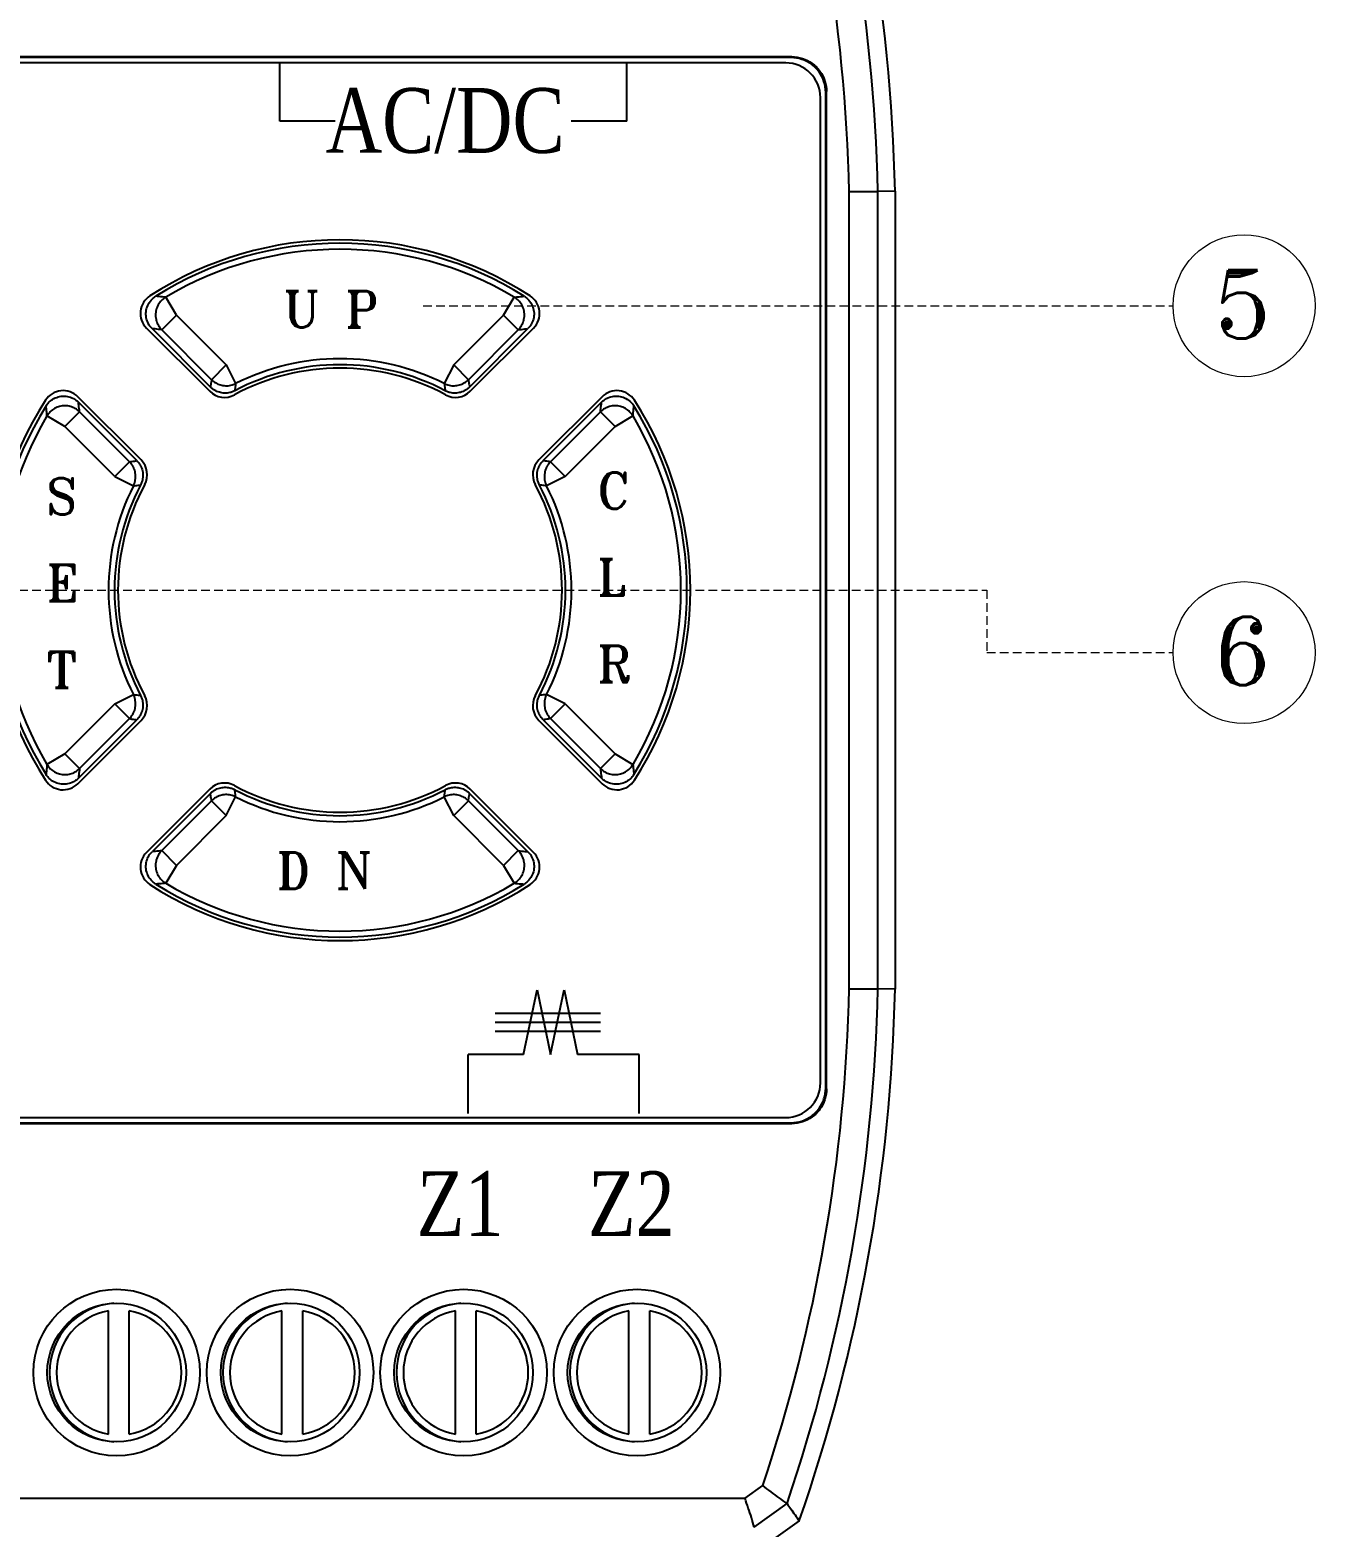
# Model space of a CAD drawing. Header units: millimetres. Extents: x 25 to 865, y 25 to 606.
# Drawn here: x 117.17 to 154.21, y 215.82 to 258.97 of the extents above; entities that cross this region are included whole.
import ezdxf
from ezdxf.enums import TextEntityAlignment as Align

# ---------------------------------------------------------------- set-up
doc = ezdxf.new("R2010")
doc.units = ezdxf.units.MM
doc.linetypes.add('DASHED2', pattern=[0.375, 0.25, -0.125])
doc.layers.add('02___PRT_ALL_AXES', color=7, linetype='Continuous')
doc.layers.add('40', color=4, linetype='Continuous')
doc.styles.add('SS', font='batang.ttc', dxfattribs={"width": 0.8})
doc.styles.add('STYLE2', font='romant.shx')

msp = doc.modelspace()

# ---------------------------------------------------------------- linework, layer by layer
at = {"color": 7, "linetype": 'Continuous'}
for p, q in [((139.129, 258.196), (65.08, 258.196)), ((139.105, 258.172), (65.105, 258.172)), ((139.129, 258.196), (139.105, 258.172)), ((138.955, 258.022), (65.255, 258.022)), ((124.369, 256.345), (124.369, 258.043)), ((134.369, 256.345), (134.369, 258.043)), ((140.129, 257.196), (140.105, 257.172)), ((140.129, 228.447), (140.129, 257.196)), ((139.955, 228.622), (139.955, 257.022)), ((140.105, 228.472), (140.105, 257.172)), ((140.781, 254.316), (141.609, 254.316)), ((140.781, 231.343), (140.781, 254.301)), ((142.105, 254.322), (141.609, 254.316)), ((141.609, 231.327), (141.609, 254.316)), ((142.105, 254.322), (142.105, 231.322)), ((121.389, 250.752), (121.082, 251.268)), ((130.821, 250.752), (131.127, 251.268)), ((121.389, 250.752), (120.965, 250.328)), ((121.389, 250.752), (122.827, 249.314)), ((129.383, 249.314), (130.821, 250.752)), ((130.821, 250.752), (131.245, 250.328)), ((120.528, 250.379), (122.351, 248.555)), ((120.686, 250.361), (122.37, 248.678)), ((120.965, 250.328), (122.403, 248.89)), ((129.807, 248.89), (131.245, 250.328)), ((129.84, 248.678), (131.523, 250.361)), ((129.858, 248.555), (131.682, 250.379)), ((122.827, 249.314), (122.403, 248.89)), ((122.827, 249.314), (123.097, 248.779)), ((129.383, 249.314), (129.112, 248.779)), ((129.383, 249.314), (129.807, 248.89)), ((120.371, 246.575), (118.548, 248.399)), ((120.248, 246.557), (118.565, 248.24)), ((133.662, 248.399), (131.838, 246.575)), ((133.644, 248.24), (131.961, 246.557)), ((118.174, 247.538), (117.659, 247.844)), ((118.174, 247.538), (118.598, 247.962)), ((120.036, 246.524), (118.598, 247.962)), ((133.611, 247.962), (132.173, 246.524)), ((134.035, 247.538), (133.611, 247.962)), ((134.035, 247.538), (134.551, 247.844)), ((119.612, 246.1), (118.174, 247.538)), ((134.035, 247.538), (132.597, 246.1)), ((119.612, 246.1), (120.036, 246.524)), ((132.597, 246.1), (132.173, 246.524)), ((119.612, 246.1), (120.148, 245.829)), ((132.597, 246.1), (132.062, 245.829)), ((118.174, 238.106), (119.612, 239.544)), ((119.612, 239.544), (120.148, 239.814)), ((119.612, 239.544), (120.036, 239.12)), ((132.597, 239.544), (132.062, 239.814)), ((132.597, 239.544), (132.173, 239.12)), ((132.597, 239.544), (134.035, 238.106)), ((118.565, 237.403), (120.248, 239.087)), ((118.598, 237.682), (120.036, 239.12)), ((131.961, 239.087), (133.644, 237.403)), ((132.173, 239.12), (133.611, 237.682)), ((118.548, 237.245), (120.371, 239.068)), ((131.838, 239.068), (133.662, 237.245)), ((118.174, 238.106), (117.659, 237.799)), ((118.174, 238.106), (118.598, 237.682)), ((134.035, 238.106), (133.611, 237.682)), ((134.035, 238.106), (134.551, 237.799)), ((122.351, 237.088), (120.528, 235.265)), ((122.37, 236.965), (120.686, 235.282)), ((131.523, 235.282), (129.84, 236.965)), ((131.682, 235.265), (129.858, 237.088)), ((122.403, 236.753), (120.965, 235.315)), ((122.827, 236.329), (122.403, 236.753)), ((122.827, 236.329), (123.097, 236.865)), ((129.383, 236.329), (129.112, 236.865)), ((129.383, 236.329), (129.807, 236.753)), ((131.245, 235.315), (129.807, 236.753)), ((122.827, 236.329), (121.389, 234.891)), ((130.821, 234.891), (129.383, 236.329)), ((121.389, 234.891), (120.965, 235.315)), ((130.821, 234.891), (131.245, 235.315)), ((121.389, 234.891), (121.082, 234.376)), ((130.821, 234.891), (131.127, 234.376)), ((140.781, 231.327), (141.609, 231.327)), ((142.105, 231.322), (141.609, 231.327)), ((129.797, 227.738), (129.797, 229.437)), ((134.732, 227.738), (134.732, 229.437)), ((140.129, 228.447), (140.105, 228.472)), ((65.08, 227.447), (139.129, 227.447)), ((65.105, 227.472), (139.105, 227.472)), ((65.255, 227.622), (138.955, 227.622)), ((139.129, 227.447), (139.105, 227.472)), ((119.432, 218.497), (119.432, 222.047)), ((120.032, 218.497), (120.032, 222.047)), ((124.432, 218.497), (124.432, 222.047)), ((125.032, 218.497), (125.032, 222.047)), ((129.432, 218.497), (129.432, 222.047)), ((130.032, 218.497), (130.032, 222.047)), ((134.432, 218.497), (134.432, 222.047)), ((135.032, 218.497), (135.032, 222.047)), ((66.43, 216.646), (137.78, 216.646)), ((137.78, 216.646), (138.293, 217.013)), ((138.045, 215.818), (138.992, 216.496)), ((139.344, 215.993), (138.4, 215.322))]:
    msp.add_line(p, q, dxfattribs=at)
for p, q in [((125.968, 256.345), (124.369, 256.345)), ((134.369, 256.345), (132.771, 256.345)), ((131.396, 229.437), (131.786, 231.305)), ((131.786, 231.305), (132.176, 229.437)), ((132.176, 229.437), (132.566, 231.305)), ((132.566, 231.305), (132.956, 229.437)), ((130.58, 230.629), (133.613, 230.629)), ((130.58, 230.371), (133.613, 230.371)), ((130.58, 230.112), (133.613, 230.112)), ((131.396, 229.437), (129.797, 229.437)), ((134.732, 229.437), (132.956, 229.437))]:
    msp.add_line(p, q)
at = {"color": 1, "linetype": 'DASHED2', "lineweight": 5}
for p, q in [((128.505, 251.022), (144.75, 251.022)), ((144.75, 251.022), (150.121, 251.022)), ((105.605, 242.822), (144.75, 242.822)), ((144.75, 241.022), (150.121, 241.022))]:
    msp.add_line(p, q, dxfattribs=at)
at = {"color": 1, "linetype": 'DASHED2', "lineweight": 18}
msp.add_line((144.75, 242.822), (144.75, 241.022), dxfattribs=at)
at = {"color": 0, "linetype": 'ByBlock', "lineweight": 18}
for centre in [(152.166, 251.022), (152.166, 241.022)]:
    msp.add_circle(centre, 2.046, dxfattribs=at)
at = {"color": 7, "linetype": 'Continuous'}
for centre, radius in [((119.667, 220.272), 2.4), ((124.667, 220.272), 2.4), ((129.667, 220.272), 2.4), ((134.667, 220.272), 2.4), ((119.667, 220.272), 2), ((124.667, 220.272), 2), ((129.667, 220.272), 2), ((134.667, 220.272), 2)]:
    msp.add_circle(centre, radius, dxfattribs=at)
for centre, radius, start, end in [((92.117, 253.23), 50, 1.2509, 19.1721), ((92.117, 253.23), 49.504, 1.2571, 18.7561), ((92.117, 253.23), 48.677, 1.2604, 18.4439), ((138.955, 257.022), 1, 0, 90), ((126.105, 242.822), 10.1, 57.1532, 122.8468), ((126.105, 242.822), 10, 57.9075, 122.0925), ((126.105, 242.822), 9.827, 59.2614, 120.7386), ((120.952, 250.803), 0.6, 122.8468, 225), ((131.258, 250.803), 0.6, 315, 57.1532), ((126.105, 242.822), 6.673, 63.2117, 116.7883), ((126.105, 242.822), 6.4, 61.6015, 118.3985), ((126.105, 242.822), 6.5, 62.2028, 117.7972), ((118.124, 247.975), 0.6, 45, 147.1532), ((134.086, 247.975), 0.6, 32.8468, 135), ((126.105, 242.822), 10.1, 147.1532, 212.8468), ((126.105, 242.822), 10, 147.9075, 212.0925), ((122.776, 248.979), 0.6, 225, 298.3985), ((129.434, 248.979), 0.6, 241.6015, 315), ((126.105, 242.822), 10, 327.9075, 32.0925), ((126.105, 242.822), 10.1, 327.1532, 32.8468), ((126.105, 242.822), 9.827, 149.2614, 210.7386), ((126.105, 242.822), 9.827, 329.2614, 30.7386), ((119.947, 246.151), 0.6, 331.6015, 45), ((132.262, 246.151), 0.6, 135, 208.3985), ((126.105, 242.822), 6.673, 153.2117, 206.7883), ((126.105, 242.822), 6.5, 152.2028, 207.7972), ((126.105, 242.822), 6.4, 151.6015, 208.3985), ((126.105, 242.822), 6.4, 331.6015, 28.3985), ((126.105, 242.822), 6.5, 332.2028, 27.7972), ((126.105, 242.822), 6.673, 333.2117, 26.7883), ((119.947, 239.493), 0.6, 315, 28.3985), ((132.262, 239.493), 0.6, 151.6015, 225), ((118.124, 237.669), 0.6, 212.8468, 315), ((134.086, 237.669), 0.6, 225, 327.1532), ((122.776, 236.664), 0.6, 61.6015, 135), ((126.105, 242.822), 6.4, 241.6015, 298.3985), ((126.105, 242.822), 6.5, 242.2028, 297.7972), ((129.434, 236.664), 0.6, 45, 118.3985), ((126.105, 242.822), 6.673, 243.2117, 296.7883), ((120.952, 234.841), 0.6, 135, 237.1532), ((131.258, 234.841), 0.6, 302.8468, 45), ((126.105, 242.822), 10.1, 237.1532, 302.8468), ((126.105, 242.822), 10, 237.9075, 302.0925), ((126.105, 242.822), 9.827, 239.2614, 300.7386), ((92.117, 232.413), 48.677, 341.5561, 358.7396), ((92.117, 232.413), 49.504, 341.2439, 358.7429), ((92.117, 232.413), 50, 340.8279, 358.7491), ((138.955, 228.622), 1, 270, 0), ((119.732, 220.272), 1.8, 99.5941, 260.4059), ((119.732, 220.272), 1.8, 279.5941, 80.4059), ((124.732, 220.272), 1.8, 99.5941, 260.4059), ((124.732, 220.272), 1.8, 279.5941, 80.4059), ((129.732, 220.272), 1.8, 99.5941, 260.4059), ((129.732, 220.272), 1.8, 279.5941, 80.4059), ((134.732, 220.272), 1.8, 99.5941, 260.4059), ((134.732, 220.272), 1.8, 279.5941, 80.4059)]:
    msp.add_arc(centre, radius, start, end, dxfattribs=at)
for points, knots in [([(140.105, 257.172), (140.105, 257.276), (140.072, 257.486), (139.927, 257.769), (139.702, 257.994), (139.419, 258.139), (139.209, 258.172), (139.105, 258.172)], [0, 0, 0, 0, 0.31286, 0.625669, 0.938459, 1.251268, 1.564128, 1.564128, 1.564128, 1.564128]), ([(139.129, 258.196), (139.234, 258.196), (139.444, 258.163), (139.727, 258.019), (139.952, 257.794), (140.096, 257.511), (140.129, 257.301), (140.129, 257.196)], [0, 0, 0, 0, 0.31286, 0.625669, 0.938459, 1.251268, 1.564128, 1.564128, 1.564128, 1.564128]), ([(120.581, 250.504), (120.553, 250.557), (120.512, 250.673), (120.506, 250.854), (120.553, 251.03), (120.618, 251.133), (120.657, 251.178)], [0, 0, 0, 0, 0.1816332, 0.3597935, 0.5375269, 0.7188514, 0.7188514, 0.7188514, 0.7188514]), ([(121.082, 251.268), (121.038, 251.241), (120.955, 251.177), (120.861, 251.051), (120.802, 250.905), (120.782, 250.749), (120.804, 250.593), (120.864, 250.448), (120.928, 250.365), (120.965, 250.328)], [0, 0, 0, 0, 0.155419, 0.310822, 0.466265, 0.621712, 0.777156, 0.932553, 1.087999, 1.087999, 1.087999, 1.087999]), ([(121.082, 251.268), (121.05, 251.271), (120.985, 251.277), (120.888, 251.286), (120.824, 251.291), (120.792, 251.294)], [0, 0, 0, 0, 0.097934, 0.1950437, 0.2913484, 0.2913484, 0.2913484, 0.2913484]), ([(131.127, 251.268), (131.16, 251.271), (131.225, 251.277), (131.321, 251.286), (131.386, 251.291), (131.418, 251.294)], [0, 0, 0, 0, 0.097934, 0.1950437, 0.2913484, 0.2913484, 0.2913484, 0.2913484]), ([(131.245, 250.328), (131.282, 250.365), (131.346, 250.448), (131.406, 250.593), (131.427, 250.749), (131.408, 250.905), (131.349, 251.051), (131.254, 251.177), (131.172, 251.241), (131.127, 251.268)], [0, 0, 0, 0, 0.15542, 0.310823, 0.466265, 0.621713, 0.777157, 0.932553, 1.087999, 1.087999, 1.087999, 1.087999]), ([(131.551, 251.18), (131.59, 251.135), (131.655, 251.034), (131.703, 250.859), (131.698, 250.676), (131.658, 250.559), (131.629, 250.505)], [0, 0, 0, 0, 0.1782447, 0.3558606, 0.5359559, 0.7195524, 0.7195524, 0.7195524, 0.7195524]), ([(120.965, 250.328), (120.933, 250.332), (120.871, 250.34), (120.779, 250.351), (120.717, 250.358), (120.686, 250.361)], [0, 0, 0, 0, 0.0941011, 0.1874553, 0.2800793, 0.2800793, 0.2800793, 0.2800793]), ([(131.245, 250.328), (131.276, 250.332), (131.338, 250.34), (131.431, 250.351), (131.492, 250.358), (131.523, 250.361)], [0, 0, 0, 0, 0.0941011, 0.1874553, 0.2800793, 0.2800793, 0.2800793, 0.2800793]), ([(122.403, 248.89), (122.399, 248.867), (122.392, 248.82), (122.381, 248.749), (122.373, 248.702), (122.37, 248.678)], [0, 0, 0, 0, 0.071045, 0.1425531, 0.2145298, 0.2145298, 0.2145298, 0.2145298]), ([(122.403, 248.89), (122.438, 248.855), (122.518, 248.793), (122.657, 248.733), (122.807, 248.709), (122.957, 248.722), (123.053, 248.756), (123.097, 248.779)], [0, 0, 0, 0, 0.1498981, 0.2997689, 0.4496615, 0.5995244, 0.749459, 0.749459, 0.749459, 0.749459]), ([(122.931, 248.518), (122.881, 248.507), (122.778, 248.496), (122.626, 248.52), (122.532, 248.56), (122.489, 248.586)], [0, 0, 0, 0, 0.1536186, 0.3056904, 0.4569779, 0.4569779, 0.4569779, 0.4569779]), ([(123.097, 248.779), (123.094, 248.756), (123.089, 248.71), (123.081, 248.641), (123.076, 248.595), (123.074, 248.572)], [0, 0, 0, 0, 0.0690716, 0.1385618, 0.2084744, 0.2084744, 0.2084744, 0.2084744]), ([(129.112, 248.779), (129.157, 248.756), (129.252, 248.722), (129.403, 248.709), (129.553, 248.733), (129.692, 248.793), (129.771, 248.855), (129.807, 248.89)], [0, 0, 0, 0, 0.1499076, 0.2997754, 0.4496678, 0.5995313, 0.749459, 0.749459, 0.749459, 0.749459]), ([(129.112, 248.779), (129.115, 248.756), (129.121, 248.71), (129.128, 248.641), (129.134, 248.595), (129.136, 248.572)], [0, 0, 0, 0, 0.0690716, 0.1385618, 0.2084744, 0.2084744, 0.2084744, 0.2084744]), ([(129.72, 248.585), (129.676, 248.56), (129.582, 248.519), (129.43, 248.496), (129.327, 248.507), (129.278, 248.519)], [0, 0, 0, 0, 0.1525326, 0.3042974, 0.4570425, 0.4570425, 0.4570425, 0.4570425]), ([(129.807, 248.89), (129.811, 248.867), (129.818, 248.82), (129.829, 248.749), (129.836, 248.702), (129.84, 248.678)], [0, 0, 0, 0, 0.071045, 0.1425531, 0.2145298, 0.2145298, 0.2145298, 0.2145298]), ([(117.659, 247.844), (117.656, 247.877), (117.65, 247.942), (117.641, 248.038), (117.636, 248.103), (117.633, 248.135)], [0, 0, 0, 0, 0.097934, 0.1950437, 0.2913484, 0.2913484, 0.2913484, 0.2913484]), ([(118.598, 247.962), (118.562, 247.999), (118.478, 248.063), (118.333, 248.123), (118.178, 248.144), (118.022, 248.125), (117.876, 248.066), (117.75, 247.971), (117.685, 247.889), (117.659, 247.844)], [0, 0, 0, 0, 0.15542, 0.310823, 0.466265, 0.621713, 0.777157, 0.932553, 1.087999, 1.087999, 1.087999, 1.087999]), ([(117.747, 248.268), (117.791, 248.307), (117.893, 248.372), (118.068, 248.42), (118.251, 248.415), (118.367, 248.375), (118.421, 248.346)], [0, 0, 0, 0, 0.1782447, 0.3558606, 0.5359559, 0.7195524, 0.7195524, 0.7195524, 0.7195524]), ([(118.598, 247.962), (118.594, 247.993), (118.587, 248.055), (118.576, 248.148), (118.569, 248.209), (118.565, 248.24)], [0, 0, 0, 0, 0.0941011, 0.1874553, 0.2800793, 0.2800793, 0.2800793, 0.2800793]), ([(133.611, 247.962), (133.615, 247.993), (133.623, 248.055), (133.634, 248.148), (133.641, 248.209), (133.644, 248.24)], [0, 0, 0, 0, 0.0941011, 0.1874553, 0.2800793, 0.2800793, 0.2800793, 0.2800793]), ([(134.551, 247.844), (134.524, 247.889), (134.46, 247.971), (134.334, 248.066), (134.188, 248.125), (134.032, 248.144), (133.876, 248.123), (133.731, 248.063), (133.648, 247.999), (133.611, 247.962)], [0, 0, 0, 0, 0.155419, 0.310822, 0.466265, 0.621712, 0.777156, 0.932553, 1.087999, 1.087999, 1.087999, 1.087999]), ([(133.787, 248.346), (133.84, 248.374), (133.956, 248.414), (134.137, 248.421), (134.313, 248.374), (134.416, 248.309), (134.461, 248.269)], [0, 0, 0, 0, 0.1816332, 0.3597935, 0.5375269, 0.7188514, 0.7188514, 0.7188514, 0.7188514]), ([(134.551, 247.844), (134.554, 247.877), (134.56, 247.942), (134.569, 248.038), (134.574, 248.103), (134.577, 248.135)], [0, 0, 0, 0, 0.097934, 0.1950437, 0.2913484, 0.2913484, 0.2913484, 0.2913484]), ([(120.036, 246.524), (120.06, 246.528), (120.107, 246.535), (120.177, 246.546), (120.225, 246.553), (120.248, 246.557)], [0, 0, 0, 0, 0.071045, 0.1425531, 0.2145298, 0.2145298, 0.2145298, 0.2145298]), ([(120.148, 245.829), (120.17, 245.874), (120.204, 245.969), (120.218, 246.12), (120.194, 246.27), (120.134, 246.409), (120.072, 246.489), (120.036, 246.524)], [0, 0, 0, 0, 0.1499076, 0.2997754, 0.4496678, 0.5995313, 0.749459, 0.749459, 0.749459, 0.749459]), ([(120.341, 246.437), (120.367, 246.393), (120.407, 246.299), (120.43, 246.147), (120.42, 246.044), (120.408, 245.995)], [0, 0, 0, 0, 0.1525326, 0.3042974, 0.4570425, 0.4570425, 0.4570425, 0.4570425]), ([(131.801, 245.996), (131.79, 246.046), (131.779, 246.149), (131.803, 246.301), (131.843, 246.395), (131.869, 246.438)], [0, 0, 0, 0, 0.1536186, 0.3056904, 0.4569779, 0.4569779, 0.4569779, 0.4569779]), ([(132.173, 246.524), (132.15, 246.528), (132.103, 246.535), (132.032, 246.546), (131.985, 246.553), (131.961, 246.557)], [0, 0, 0, 0, 0.071045, 0.1425531, 0.2145298, 0.2145298, 0.2145298, 0.2145298]), ([(132.173, 246.524), (132.138, 246.489), (132.076, 246.409), (132.016, 246.27), (131.992, 246.12), (132.005, 245.969), (132.039, 245.874), (132.062, 245.829)], [0, 0, 0, 0, 0.1498981, 0.2997689, 0.4496615, 0.5995244, 0.749459, 0.749459, 0.749459, 0.749459]), ([(120.148, 245.829), (120.171, 245.832), (120.216, 245.838), (120.286, 245.845), (120.332, 245.851), (120.355, 245.853)], [0, 0, 0, 0, 0.0690716, 0.1385618, 0.2084744, 0.2084744, 0.2084744, 0.2084744]), ([(132.062, 245.829), (132.039, 245.832), (131.993, 245.838), (131.924, 245.845), (131.878, 245.851), (131.855, 245.853)], [0, 0, 0, 0, 0.0690716, 0.1385618, 0.2084744, 0.2084744, 0.2084744, 0.2084744]), ([(120.036, 239.12), (120.072, 239.155), (120.134, 239.235), (120.194, 239.374), (120.218, 239.524), (120.204, 239.674), (120.17, 239.77), (120.148, 239.814)], [0, 0, 0, 0, 0.1498981, 0.2997689, 0.4496615, 0.5995244, 0.749459, 0.749459, 0.749459, 0.749459]), ([(120.148, 239.814), (120.171, 239.812), (120.216, 239.806), (120.286, 239.798), (120.332, 239.793), (120.355, 239.791)], [0, 0, 0, 0, 0.0690716, 0.1385618, 0.2084744, 0.2084744, 0.2084744, 0.2084744]), ([(120.408, 239.648), (120.42, 239.598), (120.43, 239.495), (120.407, 239.343), (120.366, 239.249), (120.341, 239.206)], [0, 0, 0, 0, 0.1536186, 0.3056904, 0.4569779, 0.4569779, 0.4569779, 0.4569779]), ([(131.868, 239.207), (131.843, 239.25), (131.802, 239.345), (131.779, 239.497), (131.79, 239.599), (131.802, 239.649)], [0, 0, 0, 0, 0.1525326, 0.3042974, 0.4570425, 0.4570425, 0.4570425, 0.4570425]), ([(132.062, 239.814), (132.039, 239.812), (131.993, 239.806), (131.924, 239.798), (131.878, 239.793), (131.855, 239.791)], [0, 0, 0, 0, 0.0690716, 0.1385618, 0.2084744, 0.2084744, 0.2084744, 0.2084744]), ([(132.062, 239.814), (132.039, 239.77), (132.005, 239.674), (131.992, 239.524), (132.016, 239.374), (132.076, 239.235), (132.138, 239.155), (132.173, 239.12)], [0, 0, 0, 0, 0.1499076, 0.2997754, 0.4496678, 0.5995313, 0.749459, 0.749459, 0.749459, 0.749459]), ([(120.036, 239.12), (120.06, 239.116), (120.107, 239.109), (120.177, 239.098), (120.225, 239.09), (120.248, 239.087)], [0, 0, 0, 0, 0.071045, 0.1425531, 0.2145298, 0.2145298, 0.2145298, 0.2145298]), ([(132.173, 239.12), (132.15, 239.116), (132.103, 239.109), (132.032, 239.098), (131.985, 239.09), (131.961, 239.087)], [0, 0, 0, 0, 0.071045, 0.1425531, 0.2145298, 0.2145298, 0.2145298, 0.2145298]), ([(117.659, 237.799), (117.656, 237.767), (117.65, 237.702), (117.641, 237.605), (117.636, 237.541), (117.633, 237.509)], [0, 0, 0, 0, 0.097934, 0.1950437, 0.2913484, 0.2913484, 0.2913484, 0.2913484]), ([(117.659, 237.799), (117.685, 237.755), (117.75, 237.672), (117.876, 237.578), (118.022, 237.519), (118.178, 237.499), (118.333, 237.521), (118.478, 237.581), (118.562, 237.645), (118.598, 237.682)], [0, 0, 0, 0, 0.155419, 0.310822, 0.466265, 0.621712, 0.777156, 0.932553, 1.087999, 1.087999, 1.087999, 1.087999]), ([(133.611, 237.682), (133.648, 237.645), (133.731, 237.581), (133.876, 237.521), (134.032, 237.499), (134.188, 237.519), (134.334, 237.578), (134.46, 237.672), (134.524, 237.755), (134.551, 237.799)], [0, 0, 0, 0, 0.15542, 0.310823, 0.466265, 0.621713, 0.777157, 0.932553, 1.087999, 1.087999, 1.087999, 1.087999]), ([(134.551, 237.799), (134.554, 237.767), (134.56, 237.702), (134.569, 237.605), (134.574, 237.541), (134.577, 237.509)], [0, 0, 0, 0, 0.097934, 0.1950437, 0.2913484, 0.2913484, 0.2913484, 0.2913484]), ([(118.423, 237.298), (118.369, 237.27), (118.254, 237.229), (118.072, 237.223), (117.897, 237.27), (117.794, 237.335), (117.748, 237.374)], [0, 0, 0, 0, 0.1816332, 0.3597935, 0.5375269, 0.7188514, 0.7188514, 0.7188514, 0.7188514]), ([(118.598, 237.682), (118.594, 237.65), (118.587, 237.588), (118.576, 237.496), (118.569, 237.434), (118.565, 237.403)], [0, 0, 0, 0, 0.0941011, 0.1874553, 0.2800793, 0.2800793, 0.2800793, 0.2800793]), ([(133.611, 237.682), (133.615, 237.65), (133.623, 237.588), (133.634, 237.496), (133.641, 237.434), (133.644, 237.403)], [0, 0, 0, 0, 0.0941011, 0.1874553, 0.2800793, 0.2800793, 0.2800793, 0.2800793]), ([(134.463, 237.376), (134.418, 237.337), (134.317, 237.272), (134.142, 237.223), (133.959, 237.228), (133.842, 237.269), (133.788, 237.297)], [0, 0, 0, 0, 0.1782447, 0.3558606, 0.5359559, 0.7195524, 0.7195524, 0.7195524, 0.7195524]), ([(122.403, 236.753), (122.399, 236.777), (122.392, 236.824), (122.381, 236.894), (122.373, 236.942), (122.37, 236.965)], [0, 0, 0, 0, 0.071045, 0.1425531, 0.2145298, 0.2145298, 0.2145298, 0.2145298]), ([(123.097, 236.865), (123.053, 236.887), (122.957, 236.921), (122.807, 236.935), (122.657, 236.911), (122.518, 236.851), (122.438, 236.789), (122.403, 236.753)], [0, 0, 0, 0, 0.1499076, 0.2997754, 0.4496678, 0.5995313, 0.749459, 0.749459, 0.749459, 0.749459]), ([(122.49, 237.058), (122.533, 237.084), (122.628, 237.124), (122.78, 237.147), (122.882, 237.137), (122.932, 237.125)], [0, 0, 0, 0, 0.1525326, 0.3042974, 0.4570425, 0.4570425, 0.4570425, 0.4570425]), ([(123.097, 236.865), (123.094, 236.888), (123.089, 236.934), (123.081, 237.003), (123.076, 237.049), (123.074, 237.072)], [0, 0, 0, 0, 0.0690716, 0.1385618, 0.2084744, 0.2084744, 0.2084744, 0.2084744]), ([(129.112, 236.865), (129.115, 236.888), (129.121, 236.934), (129.128, 237.003), (129.134, 237.049), (129.136, 237.072)], [0, 0, 0, 0, 0.0690716, 0.1385618, 0.2084744, 0.2084744, 0.2084744, 0.2084744]), ([(129.807, 236.753), (129.771, 236.789), (129.692, 236.851), (129.553, 236.911), (129.403, 236.935), (129.252, 236.921), (129.157, 236.887), (129.112, 236.865)], [0, 0, 0, 0, 0.1498981, 0.2997689, 0.4496615, 0.5995244, 0.749459, 0.749459, 0.749459, 0.749459]), ([(129.279, 237.125), (129.329, 237.137), (129.431, 237.147), (129.583, 237.124), (129.678, 237.083), (129.721, 237.058)], [0, 0, 0, 0, 0.1536186, 0.3056904, 0.4569779, 0.4569779, 0.4569779, 0.4569779]), ([(129.807, 236.753), (129.811, 236.777), (129.818, 236.824), (129.829, 236.894), (129.836, 236.942), (129.84, 236.965)], [0, 0, 0, 0, 0.071045, 0.1425531, 0.2145298, 0.2145298, 0.2145298, 0.2145298]), ([(120.965, 235.315), (120.933, 235.311), (120.871, 235.304), (120.779, 235.293), (120.717, 235.286), (120.686, 235.282)], [0, 0, 0, 0, 0.0941011, 0.1874553, 0.2800793, 0.2800793, 0.2800793, 0.2800793]), ([(120.965, 235.315), (120.928, 235.279), (120.864, 235.195), (120.804, 235.05), (120.782, 234.895), (120.802, 234.739), (120.861, 234.593), (120.955, 234.467), (121.038, 234.402), (121.082, 234.376)], [0, 0, 0, 0, 0.15542, 0.310823, 0.466265, 0.621713, 0.777157, 0.932553, 1.087999, 1.087999, 1.087999, 1.087999]), ([(131.127, 234.376), (131.172, 234.402), (131.254, 234.467), (131.349, 234.593), (131.408, 234.739), (131.427, 234.895), (131.406, 235.05), (131.346, 235.195), (131.282, 235.279), (131.245, 235.315)], [0, 0, 0, 0, 0.155419, 0.310822, 0.466265, 0.621712, 0.777156, 0.932553, 1.087999, 1.087999, 1.087999, 1.087999]), ([(131.245, 235.315), (131.276, 235.311), (131.338, 235.304), (131.431, 235.293), (131.492, 235.286), (131.523, 235.282)], [0, 0, 0, 0, 0.0941011, 0.1874553, 0.2800793, 0.2800793, 0.2800793, 0.2800793]), ([(120.659, 234.464), (120.62, 234.508), (120.555, 234.61), (120.506, 234.785), (120.511, 234.968), (120.552, 235.084), (120.58, 235.138)], [0, 0, 0, 0, 0.1782447, 0.3558606, 0.5359559, 0.7195524, 0.7195524, 0.7195524, 0.7195524]), ([(131.629, 235.14), (131.657, 235.086), (131.697, 234.971), (131.704, 234.789), (131.657, 234.614), (131.592, 234.511), (131.552, 234.465)], [0, 0, 0, 0, 0.1816332, 0.3597935, 0.5375269, 0.7188514, 0.7188514, 0.7188514, 0.7188514]), ([(121.082, 234.376), (121.05, 234.373), (120.985, 234.367), (120.888, 234.358), (120.824, 234.353), (120.792, 234.35)], [0, 0, 0, 0, 0.097934, 0.1950437, 0.2913484, 0.2913484, 0.2913484, 0.2913484]), ([(131.127, 234.376), (131.16, 234.373), (131.225, 234.367), (131.321, 234.358), (131.386, 234.353), (131.418, 234.35)], [0, 0, 0, 0, 0.097934, 0.1950437, 0.2913484, 0.2913484, 0.2913484, 0.2913484]), ([(139.105, 227.472), (139.209, 227.472), (139.419, 227.505), (139.702, 227.649), (139.927, 227.874), (140.072, 228.157), (140.105, 228.367), (140.105, 228.472)], [0, 0, 0, 0, 0.31286, 0.625669, 0.938459, 1.251268, 1.564128, 1.564128, 1.564128, 1.564128]), ([(140.129, 228.447), (140.129, 228.343), (140.096, 228.133), (139.952, 227.85), (139.727, 227.625), (139.444, 227.481), (139.234, 227.447), (139.129, 227.447)], [0, 0, 0, 0, 0.31286, 0.625669, 0.938459, 1.251268, 1.564128, 1.564128, 1.564128, 1.564128]), ([(138.046, 215.818), (138.016, 215.907), (137.97, 216.093), (137.872, 216.366), (137.811, 216.552), (137.78, 216.646)], [0, 0, 0, 0, 0.2828701, 0.5732651, 0.8697537, 0.8697537, 0.8697537, 0.8697537]), ([(138.992, 216.496), (138.917, 216.553), (138.756, 216.656), (138.529, 216.837), (138.372, 216.953), (138.293, 217.013)], [0, 0, 0, 0, 0.2824676, 0.5729899, 0.8701168, 0.8701168, 0.8701168, 0.8701168]), ([(138.992, 216.496), (139.026, 216.447), (139.103, 216.337), (139.22, 216.17), (139.303, 216.051), (139.344, 215.993)], [0, 0, 0, 0, 0.1802478, 0.400648, 0.6134957, 0.6134957, 0.6134957, 0.6134957])]:
    msp.add_open_spline(points, degree=3, knots=knots, dxfattribs=at)
for points in [[(120.657, 251.178), (120.67, 251.194), (120.684, 251.208), (120.699, 251.222)], [(120.699, 251.222), (120.728, 251.249), (120.759, 251.273), (120.792, 251.294)], [(131.418, 251.294), (131.451, 251.273), (131.482, 251.249), (131.511, 251.222)], [(131.511, 251.222), (131.525, 251.209), (131.538, 251.195), (131.551, 251.18)], [(120.617, 250.445), (120.604, 250.464), (120.592, 250.484), (120.581, 250.504)], [(120.686, 250.361), (120.661, 250.387), (120.637, 250.415), (120.617, 250.445)], [(131.593, 250.445), (131.572, 250.415), (131.549, 250.387), (131.523, 250.361)], [(131.629, 250.505), (131.618, 250.484), (131.606, 250.464), (131.593, 250.445)], [(122.415, 248.637), (122.399, 248.65), (122.384, 248.664), (122.37, 248.678)], [(122.489, 248.586), (122.463, 248.601), (122.438, 248.618), (122.415, 248.637)], [(123.074, 248.572), (123.058, 248.563), (123.041, 248.556), (123.025, 248.549)], [(129.185, 248.549), (129.168, 248.556), (129.152, 248.563), (129.136, 248.572)], [(129.795, 248.637), (129.771, 248.618), (129.746, 248.601), (129.72, 248.585)], [(129.84, 248.678), (129.826, 248.664), (129.81, 248.65), (129.795, 248.637)], [(117.633, 248.135), (117.654, 248.168), (117.678, 248.199), (117.705, 248.228)], [(117.705, 248.228), (117.718, 248.242), (117.732, 248.255), (117.747, 248.268)], [(118.421, 248.346), (118.442, 248.335), (118.462, 248.323), (118.482, 248.31)], [(118.482, 248.31), (118.512, 248.289), (118.54, 248.266), (118.565, 248.24)], [(123.025, 248.549), (122.994, 248.536), (122.963, 248.526), (122.931, 248.518)], [(129.278, 248.519), (129.246, 248.526), (129.215, 248.536), (129.185, 248.549)], [(133.644, 248.24), (133.67, 248.266), (133.698, 248.289), (133.728, 248.31)], [(133.728, 248.31), (133.747, 248.323), (133.767, 248.335), (133.787, 248.346)], [(134.461, 248.269), (134.477, 248.256), (134.491, 248.242), (134.505, 248.227)], [(134.505, 248.227), (134.532, 248.199), (134.556, 248.168), (134.577, 248.135)], [(120.248, 246.557), (120.263, 246.543), (120.276, 246.527), (120.289, 246.512)], [(120.289, 246.512), (120.308, 246.488), (120.326, 246.463), (120.341, 246.437)], [(131.869, 246.438), (131.884, 246.464), (131.901, 246.488), (131.92, 246.512)], [(131.92, 246.512), (131.933, 246.527), (131.947, 246.543), (131.961, 246.557)], [(120.408, 245.995), (120.401, 245.963), (120.39, 245.932), (120.378, 245.902)], [(131.832, 245.902), (131.819, 245.932), (131.809, 245.964), (131.801, 245.996)], [(120.378, 245.902), (120.371, 245.885), (120.363, 245.869), (120.355, 245.853)], [(131.855, 245.853), (131.846, 245.869), (131.839, 245.885), (131.832, 245.902)], [(120.355, 239.791), (120.363, 239.775), (120.371, 239.758), (120.378, 239.742)], [(120.378, 239.742), (120.391, 239.711), (120.401, 239.68), (120.408, 239.648)], [(131.802, 239.649), (131.809, 239.68), (131.819, 239.712), (131.832, 239.742)], [(131.832, 239.742), (131.839, 239.758), (131.846, 239.775), (131.855, 239.791)], [(120.289, 239.132), (120.276, 239.116), (120.263, 239.101), (120.248, 239.087)], [(120.341, 239.206), (120.325, 239.18), (120.308, 239.155), (120.289, 239.132)], [(131.92, 239.132), (131.901, 239.155), (131.884, 239.18), (131.868, 239.207)], [(131.961, 239.087), (131.947, 239.101), (131.933, 239.116), (131.92, 239.132)], [(117.705, 237.416), (117.678, 237.445), (117.654, 237.476), (117.633, 237.509)], [(117.748, 237.374), (117.733, 237.388), (117.718, 237.401), (117.705, 237.416)], [(118.565, 237.403), (118.54, 237.378), (118.511, 237.355), (118.482, 237.334)], [(133.728, 237.334), (133.698, 237.355), (133.67, 237.378), (133.644, 237.403)], [(134.505, 237.416), (134.492, 237.402), (134.478, 237.389), (134.463, 237.376)], [(134.577, 237.509), (134.556, 237.476), (134.532, 237.444), (134.505, 237.416)], [(118.482, 237.334), (118.463, 237.321), (118.443, 237.309), (118.423, 237.298)], [(122.37, 236.965), (122.384, 236.98), (122.399, 236.993), (122.415, 237.006)], [(122.415, 237.006), (122.438, 237.025), (122.463, 237.043), (122.49, 237.058)], [(122.932, 237.125), (122.963, 237.118), (122.995, 237.107), (123.025, 237.095)], [(123.025, 237.095), (123.041, 237.088), (123.058, 237.08), (123.074, 237.072)], [(129.136, 237.072), (129.152, 237.08), (129.168, 237.088), (129.185, 237.095)], [(129.185, 237.095), (129.215, 237.108), (129.247, 237.118), (129.279, 237.125)], [(129.721, 237.058), (129.747, 237.042), (129.771, 237.025), (129.795, 237.006)], [(129.795, 237.006), (129.81, 236.993), (129.826, 236.98), (129.84, 236.965)], [(133.788, 237.297), (133.767, 237.308), (133.747, 237.321), (133.728, 237.334)], [(120.58, 235.138), (120.591, 235.159), (120.604, 235.179), (120.617, 235.199)], [(120.617, 235.199), (120.638, 235.229), (120.661, 235.257), (120.686, 235.282)], [(131.523, 235.282), (131.549, 235.257), (131.572, 235.228), (131.593, 235.199)], [(131.593, 235.199), (131.606, 235.18), (131.618, 235.16), (131.629, 235.14)], [(120.699, 234.422), (120.685, 234.435), (120.671, 234.449), (120.659, 234.464)], [(120.792, 234.35), (120.759, 234.371), (120.727, 234.395), (120.699, 234.422)], [(131.51, 234.422), (131.482, 234.395), (131.451, 234.371), (131.418, 234.35)], [(131.552, 234.465), (131.539, 234.45), (131.525, 234.435), (131.51, 234.422)]]:
    msp.add_open_spline(points, degree=3, dxfattribs=at)
at = {"layer": '02___PRT_ALL_AXES', "color": 7, "linetype": 'Continuous'}
for centre in [(119.732, 220.272), (124.732, 220.272), (129.732, 220.272), (134.732, 220.272)]:
    msp.add_arc(centre, 2, 94.2284, 265.7792, dxfattribs=at)

# ---------------------------------------------------------------- texts
at = {"color": 0, "style": 'STYLE2'}
for s, height, p in [('5', 1.97, (151.287, 250.08)), ('U P', 1.0426, (124.465, 250.396)), ('S', 1.043, (117.639, 245.006)), ('C', 1.043, (133.516, 245.171)), ('E', 1.043, (117.639, 242.506)), ('L', 1.043, (133.516, 242.671)), ('6', 1.97, (151.287, 240.08)), ('T', 1.043, (117.639, 240.006)), ('R', 1.043, (133.516, 240.171)), ('D N', 1.0426, (124.275, 234.217))]:
    msp.add_text(s, height=height, dxfattribs=at).set_placement(p)
at = {"layer": '40', "color": 0, "style": 'SS', "width": 0.8}
for s, p in [('AC/DC', (129.136, 255.43)), ('Z1', (129.569, 224.207)), ('Z2', (134.504, 224.207))]:
    msp.add_text(s, height=1.8658, dxfattribs=at).set_placement(p, align=Align.CENTER)

doc.saveas('drawing.dxf')
